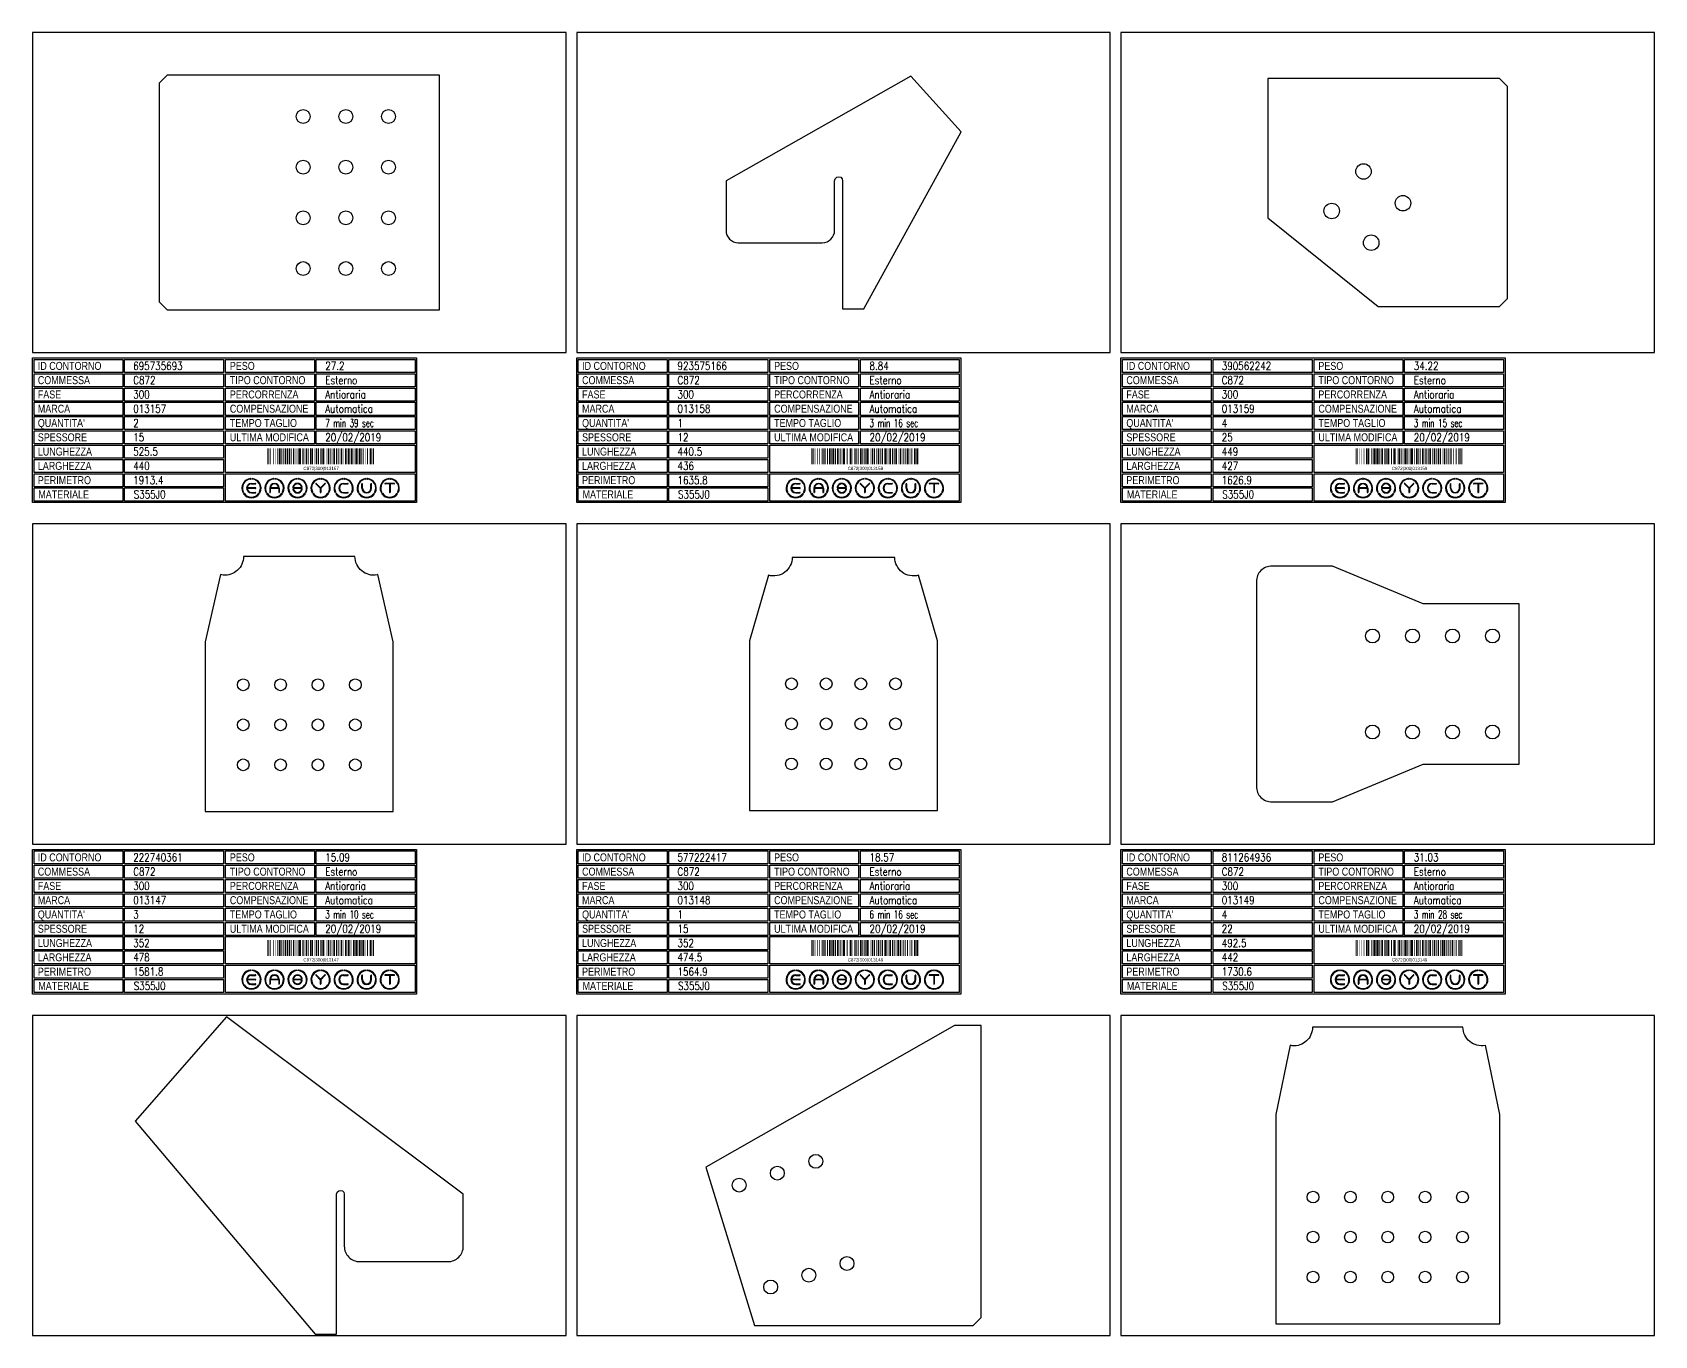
# Model space of a CAD drawing. Header units: millimetres. Extents: x 10000 to 55964, y 10000 to 31380.
# Drawn here: x 10000 to 13040, y 20649 to 23091 of the extents above; entities that cross this region are included whole.
import ezdxf
from ezdxf.enums import TextEntityAlignment as Align

# ---------------------------------------------------------------- set-up
doc = ezdxf.new("R2010")
doc.units = ezdxf.units.MM
doc.styles.add('EasyCutStyle', font='romans.shx', dxfattribs={"width": 0.8})
doc.styles.add('EasyCutStyle1', font='arial.ttf', dxfattribs={"width": 0.8})
doc.styles.get("Standard").update_dxf_attribs({"font": 'arial.ttf'})

# ---------------------------------------------------------------- blocks, each defined once
blk = doc.blocks.new('BlockShape01')
at = {"color": 253}
blk.add_lwpolyline([(0, 0), (720, 0), (720, -271), (0, -271)], close=True, dxfattribs=at)
at = {"color": 2}
for points in [[(3, -2.9), (169.3, -2.9), (169.3, -27.3), (3, -27.3)], [(3, -2.9), (169.3, -2.9), (169.3, -27.3), (3, -27.3)], [(3, -29.6), (169.3, -29.6), (169.3, -54), (3, -54)], [(361.9, -2.9), (528.3, -2.9), (528.3, -27.3), (361.9, -27.3)], [(361.9, -29.6), (528.3, -29.6), (528.3, -54), (361.9, -54)], [(3, -56.4), (169.3, -56.4), (169.3, -80.8), (3, -80.8)], [(361.9, -56.4), (528.3, -56.4), (528.3, -80.8), (361.9, -80.8)], [(3, -83.1), (169.3, -83.1), (169.3, -107.6), (3, -107.6)], [(361.9, -83.1), (528.3, -83.1), (528.3, -107.6), (361.9, -107.6)], [(3, -109.9), (169.3, -109.9), (169.3, -134.3), (3, -134.3)], [(361.9, -109.9), (528.3, -109.9), (528.3, -134.3), (361.9, -134.3)], [(3, -136.7), (169.3, -136.7), (169.3, -161.1), (3, -161.1)], [(361.9, -136.7), (528.3, -136.7), (528.3, -161.1), (361.9, -161.1)], [(3, -163.4), (169.3, -163.4), (169.3, -187.9), (3, -187.9)], [(3, -190.2), (169.3, -190.2), (169.3, -214.6), (3, -214.6)], [(3, -217), (169.3, -217), (169.3, -241.4), (3, -241.4)], [(3, -243.7), (169.3, -243.7), (169.3, -268.1), (3, -268.1)]]:
    blk.add_lwpolyline(points, close=True, dxfattribs=at)
at = {"color": 1}
for points in [[(172.7, -2.9), (358.1, -2.9), (358.1, -27.3), (172.7, -27.3)], [(172.7, -29.6), (358.1, -29.6), (358.1, -54), (172.7, -54)], [(531.6, -2.9), (717, -2.9), (717, -27.3), (531.6, -27.3)], [(531.6, -29.6), (717, -29.6), (717, -54), (531.6, -54)], [(172.7, -56.4), (358.1, -56.4), (358.1, -80.8), (172.7, -80.8)], [(531.6, -56.4), (717, -56.4), (717, -80.8), (531.6, -80.8)], [(172.7, -83.1), (358.1, -83.1), (358.1, -107.6), (172.7, -107.6)], [(531.6, -83.1), (717, -83.1), (717, -107.6), (531.6, -107.6)], [(172.7, -109.9), (358.1, -109.9), (358.1, -134.3), (172.7, -134.3)], [(531.6, -109.9), (717, -109.9), (717, -134.3), (531.6, -134.3)], [(172.7, -136.7), (358.1, -136.7), (358.1, -161.1), (172.7, -161.1)], [(531.6, -136.7), (717, -136.7), (717, -161.1), (531.6, -161.1)], [(172.7, -163.4), (358.1, -163.4), (358.1, -187.9), (172.7, -187.9)], [(361.9, -163.4), (717, -163.4), (717, -214.6), (361.9, -214.6)], [(172.7, -190.2), (358.1, -190.2), (358.1, -214.6), (172.7, -214.6)], [(172.7, -217), (358.1, -217), (358.1, -241.4), (172.7, -241.4)], [(361.9, -217), (717, -217), (717, -268.1), (361.9, -268.1)], [(172.7, -243.7), (358.1, -243.7), (358.1, -268.1), (172.7, -268.1)]]:
    blk.add_lwpolyline(points, close=True, dxfattribs=at)
at = {"color": 161, "style": 'EasyCutStyle1', "width": 0.8}
for s, p in [('ID CONTORNO', (10.1, -22.4)), ('PESO', (370, -22.4)), ('COMMESSA', (10.1, -49.1)), ('FASE', (10.1, -75.9)), ('TIPO CONTORNO', (370, -49.1)), ('PERCORRENZA', (370, -75.9)), ('MARCA', (10.1, -102.6)), ('COMPENSAZIONE', (370, -102.6)), ("QUANTITA'", (10.1, -129.4)), ('TEMPO TAGLIO', (370, -129.4)), ('SPESSORE', (10.1, -156.2)), ('ULTIMA MODIFICA', (370, -156.2)), ('LUNGHEZZA', (10.1, -182.9)), ('LARGHEZZA', (10.1, -209.7)), ('PERIMETRO', (10.1, -236.5)), ('MATERIALE', (11, -263.2))]:
    blk.add_text(s, height=15, dxfattribs=at).set_placement(p)
at = {"style": 'EasyCutStyle'}
for tag, p, width in [('IDSHAPE', (188.9, -22.4), 0.8), ('WEIGTHSHAPE', (548.8, -22.4), 0.8), ('ORDERSHAPE', (188.9, -49.1), 0.8), ('TYPESHAPE', (548.8, -49.1), 0.8), ('PHASESHAPE', (188.9, -75.9), 0.8), ('MKSHAPE', (188.9, -102.6), 0.8), ('JOUSHAPE', (548.8, -75.9), 0.8), ('COMPSHAPE', (548.8, -102.6), 0.8), ('QTASHAPE', (188.9, -129.4), 0.8), ('TIMECUTSHAPE', (548.8, -129.4), 0.65), ('TKSHAPE', (188.9, -156.2), 0.8), ('LASTMODIFYSHAPE', (548.8, -156.2), 0.8), ('LENGTHSHAPE', (188.9, -182.9), 0.8), ('HEIGHTSHAPE', (188.9, -209.7), 0.8), ('PERIMETERSHAPE', (188.9, -236.5), 0.8), ('MATSHAPE', (189.8, -263.2), 0.8)]:
    blk.add_attdef(tag, p, '', height=15, dxfattribs=dict(at, width=width))
blk = doc.blocks.new('Logo')
for color, points in [(140, [(-144.9, -7.2, -1), (-145.9, -7.6, -0.520567), (-131.2, 17.9, -1), (-131.1, 16.9, 0.520567)]), (256, [(-121.7, 0.5), (-137.5, 0.5, -0.394366), (-129.6, 7.9), (-121.7, 7.9, 1), (-121.7, 9), (-129.6, 9, 1), (-129.6, -9), (-121.7, -9, 1), (-121.7, -7.9), (-129.6, -7.9, -0.394366), (-137.5, -0.5), (-121.7, -0.5, 1)]), (140, [(-114.3, -7.2, 1), (-113.3, -7.6, 0.520567), (-128, 17.9, 0.916853), (-128.2, 16.9, 0.043377), (-128.1, 16.9, -0.520567)]), (140, [(-101.7, -7.2, -1), (-102.7, -7.6, -0.520567), (-88, 17.9, -1), (-87.9, 16.9, 0.520567)]), (140, [(-71.1, -7.2, 1), (-70.1, -7.6, 0.520567), (-84.8, 17.9, 1), (-84.9, 16.9, -0.520567)]), (140, [(-58.5, -7.2, -1), (-59.5, -7.6, -0.520567), (-44.8, 17.9, -1), (-44.7, 16.9, 0.520567)]), (256, [(-36.6, -0.5, -0.486114), (-35.5, -1.9, -0.776377), (-50.9, -2, 1), (-51.9, -2.3, 0.776377), (-34.5, -2.1, 0.486114), (-36.6, 0.5), (-49.8, 0.5, -0.486114), (-50.9, 1.9, -0.776377), (-35.5, 2, 1), (-34.5, 2.3, 0.776377), (-51.9, 2.1, 0.486114), (-49.8, -0.5)]), (140, [(-27.9, -7.2, 1), (-26.9, -7.6, 0.520567), (-41.6, 17.9, 1), (-41.7, 16.9, -0.520567)]), (140, [(-15.3, -7.2, -1), (-16.3, -7.6, -0.520567), (-1.6, 17.9, -1), (-1.5, 16.9, 0.520567)]), (256, [(0, 0.8), (-8.1, 8.8, 1), (-8.8, 8.1), (-0.5, -0.2), (-0.5, -7.9, 1), (0.5, -7.9), (0.5, -0.2), (8.8, 8.1, 1), (8.1, 8.8)]), (140, [(15.3, -7.2, 1), (16.3, -7.6, 0.520567), (1.6, 17.9, 1), (1.5, 16.9, -0.520567)]), (140, [(27.9, -7.2, -1), (26.9, -7.6, -0.520567), (41.6, 17.9, -1), (41.7, 16.9, 0.520567)]), (256, [(43.2, -9), (51.1, -9, 1), (51.1, -7.9), (43.2, -7.9, -1), (43.2, 7.9), (51.1, 7.9, 1), (51.1, 9), (43.2, 9, 1)]), (140, [(58.5, -7.2, 1), (59.5, -7.6, 0.520567), (44.8, 17.9, 1), (44.7, 16.9, -0.520567)]), (140, [(71.1, -7.2, -1), (70.1, -7.6, -0.520567), (84.8, 17.9, -1), (84.9, 16.9, 0.520567)]), (256, [(78.5, 0), (78.5, 7.9, 1), (77.4, 7.9), (77.4, 0, 1), (95.4, 0), (95.4, 7.9, 1), (94.3, 7.9), (94.3, 0, -1)]), (140, [(101.7, -7.2, 1), (102.7, -7.6, 0.520567), (88, 17.9, 1), (87.9, 16.9, -0.520567)]), (140, [(114.3, -7.2, -1), (113.3, -7.6, -0.520567), (128, 17.9, -1), (128.1, 16.9, 0.520567)]), (256, [(121.1, 9, 1), (121.1, 7.9), (129.1, 7.9), (129.1, -7.9, 1), (130.1, -7.9), (130.1, 7.9), (138.1, 7.9, 1), (138.1, 9)]), (140, [(144.9, -7.2, 1), (145.9, -7.6, 0.520567), (131.2, 17.9, 1), (131.1, 16.9, -0.520567)]), (140, [(-114.9, -10.3, 1), (-115.7, -9.7, -0.520567), (-143.5, -9.7, 1), (-144.3, -10.3, 0.520567)]), (140, [(-71.7, -10.3, 1), (-72.5, -9.7, -0.520567), (-100.3, -9.7, 1), (-101.1, -10.3, 0.520567)]), (140, [(-28.5, -10.3, 1), (-29.3, -9.7, -0.520567), (-57.1, -9.7, 1), (-57.9, -10.3, 0.520567)]), (140, [(14.7, -10.3, 1), (13.9, -9.7, -0.520567), (-13.9, -9.7, 1), (-14.7, -10.3, 0.520567)]), (140, [(57.9, -10.3, 1), (57.1, -9.7, -0.520567), (29.3, -9.7, 1), (28.5, -10.3, 0.520567)]), (140, [(101.1, -10.3, 1), (100.3, -9.7, -0.520567), (72.5, -9.7, 1), (71.7, -10.3, 0.520567)]), (140, [(144.3, -10.3, 1), (143.5, -9.7, -0.520567), (115.7, -9.7, 1), (114.9, -10.3, 0.520567)])]:
    blk.add_hatch(color=color).paths.add_polyline_path(points)
h = blk.add_hatch(color=256)
h.paths.add_polyline_path([(-78.5, -0.5), (-78.5, -7.9, 1), (-77.4, -7.9), (-77.4, 0, 1), (-95.4, 0), (-95.4, -7.9, 1), (-94.3, -7.9), (-94.3, -0.5)])
h.paths.add_polyline_path([(-94.3, 0.5, -0.933992), (-78.5, 0.5)], flags=16)
for p, q in [((-121.7, 0.5), (-137.5, 0.5)), ((-129.6, 9), (-121.7, 9)), ((-129.6, 7.9), (-121.7, 7.9)), ((-95.4, 0), (-95.4, -7.9)), ((-78.5, 0.5), (-94.3, 0.5)), ((-77.4, 0), (-77.4, -7.9)), ((-36.6, 0.5), (-49.8, 0.5)), ((-0.5, -0.2), (-8.8, 8.1)), ((0, 0.8), (-8.1, 8.8)), ((0, 0.8), (8.1, 8.8)), ((0.5, -0.2), (8.8, 8.1)), ((43.2, 9), (51.1, 9)), ((43.2, 7.9), (51.1, 7.9)), ((77.4, 0), (77.4, 7.9)), ((78.5, 0), (78.5, 7.9)), ((94.3, 0), (94.3, 7.9)), ((95.4, 0), (95.4, 7.9)), ((138.1, 9), (121.1, 9)), ((129.1, 7.9), (121.1, 7.9)), ((129.1, 7.9), (129.1, -7.9)), ((130.1, 7.9), (130.1, -7.9)), ((138.1, 7.9), (130.1, 7.9)), ((-121.7, -0.5), (-137.5, -0.5)), ((-129.6, -7.9), (-121.7, -7.9)), ((-129.6, -9), (-121.7, -9)), ((-94.3, -0.5), (-94.3, -7.9)), ((-78.5, -0.5), (-94.3, -0.5)), ((-78.5, -0.5), (-78.5, -7.9)), ((-36.6, -0.5), (-49.8, -0.5)), ((-0.5, -0.2), (-0.5, -7.9)), ((0.5, -0.2), (0.5, -7.9)), ((43.2, -7.9), (51.1, -7.9)), ((43.2, -9), (51.1, -9))]:
    blk.add_line(p, q)
at = {"color": 140}
for centre, radius, start, end in [((-129.6, 0), 18, 95, 205), ((-129.6, 0), 16.9, 95, 205), ((-131.1, 17.4), 0.54, 275, 95), ((-128.1, 17.4), 0.54, 85, 265), ((-129.6, 0), 16.9, 335, 85), ((-129.6, 0), 18, 335, 85), ((-86.4, 0), 18, 95, 205), ((-86.4, 0), 16.9, 95, 205), ((-87.9, 17.4), 0.54, 275, 95), ((-84.9, 17.4), 0.54, 85, 265), ((-86.4, 0), 16.9, 335, 85), ((-86.4, 0), 18, 335, 85), ((-43.2, 0), 18, 95, 205), ((-43.2, 0), 16.9, 95, 205), ((-44.7, 17.4), 0.54, 275, 95), ((-41.7, 17.4), 0.54, 85, 265), ((-43.2, 0), 16.9, 335, 85), ((-43.2, 0), 18, 335, 85), ((0, 0), 18, 95, 205), ((0, 0), 16.9, 95, 205), ((-1.5, 17.4), 0.54, 275, 95), ((1.5, 17.4), 0.54, 85, 265), ((0, 0), 16.9, 335, 85), ((0, 0), 18, 335, 85), ((43.2, 0), 18, 95, 205), ((43.2, 0), 16.9, 95, 205), ((41.7, 17.4), 0.54, 275, 95), ((44.7, 17.4), 0.54, 85, 265), ((43.2, 0), 16.9, 335, 85), ((43.2, 0), 18, 335, 85), ((86.4, 0), 18, 95, 205), ((86.4, 0), 16.9, 95, 205), ((84.9, 17.4), 0.54, 275, 95), ((87.9, 17.4), 0.54, 85, 265), ((86.4, 0), 16.9, 335, 85), ((86.4, 0), 18, 335, 85), ((129.6, 0), 18, 95, 205), ((129.6, 0), 16.9, 95, 205), ((128.1, 17.4), 0.54, 275, 95), ((131.1, 17.4), 0.54, 85, 265), ((129.6, 0), 16.9, 335, 85), ((129.6, 0), 18, 335, 85), ((-145.4, -7.4), 0.54, 205, 25), ((-143.9, -10), 0.54, 35, 215), ((-129.6, 0), 18, 215, 325), ((-129.6, 0), 16.9, 215, 325), ((-115.3, -10), 0.54, 325, 145), ((-113.8, -7.4), 0.54, 155, 335), ((-102.2, -7.4), 0.54, 205, 25), ((-100.7, -10), 0.54, 35, 215), ((-86.4, 0), 18, 215, 325), ((-86.4, 0), 16.9, 215, 325), ((-72.1, -10), 0.54, 325, 145), ((-70.6, -7.4), 0.54, 155, 335), ((-59, -7.4), 0.54, 205, 25), ((-57.5, -10), 0.54, 35, 215), ((-43.2, 0), 18, 215, 325), ((-43.2, 0), 16.9, 215, 325), ((-28.9, -10), 0.54, 325, 145), ((-27.4, -7.4), 0.54, 155, 335), ((-15.8, -7.4), 0.54, 205, 25), ((-14.3, -10), 0.54, 35, 215), ((0, 0), 18, 215, 325), ((0, 0), 16.9, 215, 325), ((14.3, -10), 0.54, 325, 145), ((15.8, -7.4), 0.54, 155, 335), ((27.4, -7.4), 0.54, 205, 25), ((28.9, -10), 0.54, 35, 215), ((43.2, 0), 18, 215, 325), ((43.2, 0), 16.9, 215, 325), ((57.5, -10), 0.54, 325, 145), ((59, -7.4), 0.54, 155, 335), ((70.6, -7.4), 0.54, 205, 25), ((72.1, -10), 0.54, 35, 215), ((86.4, 0), 18, 215, 325), ((86.4, 0), 16.9, 215, 325), ((100.7, -10), 0.54, 325, 145), ((102.2, -7.4), 0.54, 155, 335), ((113.8, -7.4), 0.54, 205, 25), ((115.3, -10), 0.54, 35, 215), ((129.6, 0), 18, 215, 325), ((129.6, 0), 16.9, 215, 325), ((143.9, -10), 0.54, 325, 145), ((145.4, -7.4), 0.54, 155, 335)]:
    blk.add_arc(centre, radius, start, end, dxfattribs=at)
for centre, radius, start, end in [((-129.6, 0), 9, 90, 270), ((-129.6, 0), 7.92, 90, 176.0904), ((-121.7, 8.5), 0.54, 270, 90), ((-121.7, 0), 0.54, 270, 90), ((-86.4, 0), 9, 0, 180), ((-86.4, 0), 7.92, 3.9096, 176.0904), ((-49.8, 1.6), 2.16, 166.2998, 270), ((-43.2, 0), 9, 15, 166.2998), ((-43.2, 0), 7.92, 15, 166.2998), ((-49.8, 1.6), 1.08, 166.2998, 270), ((-36.6, -1.6), 2.16, 346.2998, 90), ((-35, 2.2), 0.54, 195, 15), ((-8.5, 8.5), 0.54, 45, 225), ((8.5, 8.5), 0.54, 315, 135), ((43.2, 0), 9, 90, 270), ((43.2, 0), 7.92, 90, 270), ((51.1, 8.5), 0.54, 270, 90), ((77.9, 7.9), 0.54, 0, 180), ((86.4, 0), 9, 180, 0), ((86.4, 0), 7.92, 180, 0), ((94.9, 7.9), 0.54, 0, 180), ((121.1, 8.5), 0.54, 90, 270), ((138.1, 8.5), 0.54, 270, 90), ((-129.6, 0), 7.92, 183.9096, 270), ((-121.7, -8.5), 0.54, 270, 90), ((-94.9, -7.9), 0.54, 180, 0), ((-77.9, -7.9), 0.54, 180, 0), ((-51.4, -2.2), 0.54, 15, 195), ((-43.2, 0), 9, 195, 346.2998), ((-43.2, 0), 7.92, 195, 346.2998), ((-36.6, -1.6), 1.08, 346.2998, 90), ((0, -7.9), 0.54, 180, 0), ((51.1, -8.5), 0.54, 270, 90), ((129.6, -7.9), 0.54, 180, 0)]:
    blk.add_arc(centre, radius, start, end)
blk = doc.blocks.new('222740361_128', base_point=(216, -281))
at = {"linetype": 'Continuous'}
for points, const_width in [([(217, -281), (217, -251)], 2), ([(219.5, -281), (219.5, -251)], 1), ([(222.5, -281), (222.5, -251)], 1), ([(227.5, -281), (227.5, -251)], 1), ([(231.5, -281), (231.5, -251)], 1), ([(236, -281), (236, -251)], 2), ([(239.5, -281), (239.5, -251)], 3), ([(242.5, -281), (242.5, -251)], 1), ([(246, -281), (246, -251)], 2), ([(250.5, -281), (250.5, -251)], 3), ([(254, -281), (254, -251)], 2), ([(257.5, -281), (257.5, -251)], 3), ([(261, -281), (261, -251)], 2), ([(265.5, -281), (265.5, -251)], 3), ([(269.5, -281), (269.5, -251)], 1), ([(271.5, -281), (271.5, -251)], 1), ([(273.5, -281), (273.5, -251)], 1), ([(277, -281), (277, -251)], 4), ([(283, -281), (283, -251)], 2), ([(286.5, -281), (286.5, -251)], 1), ([(289.5, -281), (289.5, -251)], 3), ([(293.5, -281), (293.5, -251)], 1), ([(297.5, -281), (297.5, -251)], 3), ([(301, -281), (301, -251)], 2), ([(304.5, -281), (304.5, -251)], 1), ([(308.5, -281), (308.5, -251)], 3), ([(312, -281), (312, -251)], 2), ([(315.5, -281), (315.5, -251)], 1), ([(317.5, -281), (317.5, -251)], 1), ([(321, -281), (321, -251)], 4), ([(326.5, -281), (326.5, -251)], 1), ([(330.5, -281), (330.5, -251)], 3), ([(334, -281), (334, -251)], 2), ([(337.5, -281), (337.5, -251)], 1), ([(341.5, -281), (341.5, -251)], 3), ([(346, -281), (346, -251)], 2), ([(349, -281), (349, -251)], 2), ([(352.5, -281), (352.5, -251)], 1), ([(355.5, -281), (355.5, -251)], 3), ([(359.5, -281), (359.5, -251)], 1), ([(363.5, -281), (363.5, -251)], 3), ([(368, -281), (368, -251)], 2), ([(371, -281), (371, -251)], 2), ([(374.5, -281), (374.5, -251)], 1), ([(378.5, -281), (378.5, -251)], 3), ([(382.5, -281), (382.5, -251)], 3), ([(386, -281), (386, -251)], 2), ([(389.5, -281), (389.5, -251)], 3), ([(392.5, -281), (392.5, -251)], 1), ([(396, -281), (396, -251)], 4), ([(399.5, -281), (399.5, -251)], 1), ([(404, -281), (404, -251)], 2), ([(409.5, -281), (409.5, -251)], 3), ([(412.5, -281), (412.5, -251)], 1), ([(415, -281), (415, -251)], 2)]:
    blk.add_lwpolyline(points, dxfattribs=dict(at, const_width=const_width))
blk.add_text('C872|300|013147', height=6).set_placement((317, -291.5), align=Align.CENTER)
blk = doc.blocks.new('577222417_128', base_point=(216, -282.75))
at = {"linetype": 'Continuous'}
for points, const_width in [([(217, -282.75), (217, -252.75)], 2), ([(219.5, -282.75), (219.5, -252.75)], 1), ([(222.5, -282.75), (222.5, -252.75)], 1), ([(227.5, -282.75), (227.5, -252.75)], 1), ([(231.5, -282.75), (231.5, -252.75)], 1), ([(236, -282.75), (236, -252.75)], 2), ([(239.5, -282.75), (239.5, -252.75)], 3), ([(242.5, -282.75), (242.5, -252.75)], 1), ([(246, -282.75), (246, -252.75)], 2), ([(250.5, -282.75), (250.5, -252.75)], 3), ([(254, -282.75), (254, -252.75)], 2), ([(257.5, -282.75), (257.5, -252.75)], 3), ([(261, -282.75), (261, -252.75)], 2), ([(265.5, -282.75), (265.5, -252.75)], 3), ([(269.5, -282.75), (269.5, -252.75)], 1), ([(271.5, -282.75), (271.5, -252.75)], 1), ([(273.5, -282.75), (273.5, -252.75)], 1), ([(277, -282.75), (277, -252.75)], 4), ([(283, -282.75), (283, -252.75)], 2), ([(286.5, -282.75), (286.5, -252.75)], 1), ([(289.5, -282.75), (289.5, -252.75)], 3), ([(293.5, -282.75), (293.5, -252.75)], 1), ([(297.5, -282.75), (297.5, -252.75)], 3), ([(301, -282.75), (301, -252.75)], 2), ([(304.5, -282.75), (304.5, -252.75)], 1), ([(308.5, -282.75), (308.5, -252.75)], 3), ([(312, -282.75), (312, -252.75)], 2), ([(315.5, -282.75), (315.5, -252.75)], 1), ([(317.5, -282.75), (317.5, -252.75)], 1), ([(321, -282.75), (321, -252.75)], 4), ([(326.5, -282.75), (326.5, -252.75)], 1), ([(330.5, -282.75), (330.5, -252.75)], 3), ([(334, -282.75), (334, -252.75)], 2), ([(337.5, -282.75), (337.5, -252.75)], 1), ([(341.5, -282.75), (341.5, -252.75)], 3), ([(346, -282.75), (346, -252.75)], 2), ([(349, -282.75), (349, -252.75)], 2), ([(352.5, -282.75), (352.5, -252.75)], 1), ([(355.5, -282.75), (355.5, -252.75)], 3), ([(359.5, -282.75), (359.5, -252.75)], 1), ([(363.5, -282.75), (363.5, -252.75)], 3), ([(368, -282.75), (368, -252.75)], 2), ([(371, -282.75), (371, -252.75)], 2), ([(374.5, -282.75), (374.5, -252.75)], 1), ([(378.5, -282.75), (378.5, -252.75)], 3), ([(382.5, -282.75), (382.5, -252.75)], 3), ([(385.5, -282.75), (385.5, -252.75)], 1), ([(389, -282.75), (389, -252.75)], 2), ([(392.5, -282.75), (392.5, -252.75)], 1), ([(396, -282.75), (396, -252.75)], 2), ([(400.5, -282.75), (400.5, -252.75)], 1), ([(404, -282.75), (404, -252.75)], 2), ([(409.5, -282.75), (409.5, -252.75)], 3), ([(412.5, -282.75), (412.5, -252.75)], 1), ([(415, -282.75), (415, -252.75)], 2)]:
    blk.add_lwpolyline(points, dxfattribs=dict(at, const_width=const_width))
blk.add_text('C872|300|013148', height=6).set_placement((317, -293.25), align=Align.CENTER)
blk = doc.blocks.new('811264936_128', base_point=(286.25, -299))
at = {"linetype": 'Continuous'}
for points, const_width in [([(287.25, -299), (287.25, -269)], 2), ([(289.75, -299), (289.75, -269)], 1), ([(292.75, -299), (292.75, -269)], 1), ([(297.75, -299), (297.75, -269)], 1), ([(301.75, -299), (301.75, -269)], 1), ([(306.25, -299), (306.25, -269)], 2), ([(309.75, -299), (309.75, -269)], 3), ([(312.75, -299), (312.75, -269)], 1), ([(316.25, -299), (316.25, -269)], 2), ([(320.75, -299), (320.75, -269)], 3), ([(324.25, -299), (324.25, -269)], 2), ([(327.75, -299), (327.75, -269)], 3), ([(331.25, -299), (331.25, -269)], 2), ([(335.75, -299), (335.75, -269)], 3), ([(339.75, -299), (339.75, -269)], 1), ([(341.75, -299), (341.75, -269)], 1), ([(343.75, -299), (343.75, -269)], 1), ([(347.25, -299), (347.25, -269)], 4), ([(353.25, -299), (353.25, -269)], 2), ([(356.75, -299), (356.75, -269)], 1), ([(359.75, -299), (359.75, -269)], 3), ([(363.75, -299), (363.75, -269)], 1), ([(367.75, -299), (367.75, -269)], 3), ([(371.25, -299), (371.25, -269)], 2), ([(374.75, -299), (374.75, -269)], 1), ([(378.75, -299), (378.75, -269)], 3), ([(382.25, -299), (382.25, -269)], 2), ([(385.75, -299), (385.75, -269)], 1), ([(387.75, -299), (387.75, -269)], 1), ([(391.25, -299), (391.25, -269)], 4), ([(396.75, -299), (396.75, -269)], 1), ([(400.75, -299), (400.75, -269)], 3), ([(404.25, -299), (404.25, -269)], 2), ([(407.75, -299), (407.75, -269)], 1), ([(411.75, -299), (411.75, -269)], 3), ([(416.25, -299), (416.25, -269)], 2), ([(419.25, -299), (419.25, -269)], 2), ([(422.75, -299), (422.75, -269)], 1), ([(425.75, -299), (425.75, -269)], 3), ([(429.75, -299), (429.75, -269)], 1), ([(433.75, -299), (433.75, -269)], 3), ([(438.25, -299), (438.25, -269)], 2), ([(441.25, -299), (441.25, -269)], 2), ([(444.75, -299), (444.75, -269)], 1), ([(448.75, -299), (448.75, -269)], 3), ([(452.75, -299), (452.75, -269)], 3), ([(456.75, -299), (456.75, -269)], 1), ([(459.25, -299), (459.25, -269)], 2), ([(463.25, -299), (463.25, -269)], 2), ([(467.75, -299), (467.75, -269)], 3), ([(470.75, -299), (470.75, -269)], 1), ([(474.25, -299), (474.25, -269)], 2), ([(479.75, -299), (479.75, -269)], 3), ([(482.75, -299), (482.75, -269)], 1), ([(485.25, -299), (485.25, -269)], 2)]:
    blk.add_lwpolyline(points, dxfattribs=dict(at, const_width=const_width))
blk.add_text('C872|300|013149', height=6).set_placement((387.25, -309.5), align=Align.CENTER)
blk = doc.blocks.new('695735693_128', base_point=(302.75, -300))
at = {"linetype": 'Continuous'}
for points, const_width in [([(303.75, -300), (303.75, -270)], 2), ([(306.25, -300), (306.25, -270)], 1), ([(309.25, -300), (309.25, -270)], 1), ([(314.25, -300), (314.25, -270)], 1), ([(318.25, -300), (318.25, -270)], 1), ([(322.75, -300), (322.75, -270)], 2), ([(326.25, -300), (326.25, -270)], 3), ([(329.25, -300), (329.25, -270)], 1), ([(332.75, -300), (332.75, -270)], 2), ([(337.25, -300), (337.25, -270)], 3), ([(340.75, -300), (340.75, -270)], 2), ([(344.25, -300), (344.25, -270)], 3), ([(347.75, -300), (347.75, -270)], 2), ([(352.25, -300), (352.25, -270)], 3), ([(356.25, -300), (356.25, -270)], 1), ([(358.25, -300), (358.25, -270)], 1), ([(360.25, -300), (360.25, -270)], 1), ([(363.75, -300), (363.75, -270)], 4), ([(369.75, -300), (369.75, -270)], 2), ([(373.25, -300), (373.25, -270)], 1), ([(376.25, -300), (376.25, -270)], 3), ([(380.25, -300), (380.25, -270)], 1), ([(384.25, -300), (384.25, -270)], 3), ([(387.75, -300), (387.75, -270)], 2), ([(391.25, -300), (391.25, -270)], 1), ([(395.25, -300), (395.25, -270)], 3), ([(398.75, -300), (398.75, -270)], 2), ([(402.25, -300), (402.25, -270)], 1), ([(404.25, -300), (404.25, -270)], 1), ([(407.75, -300), (407.75, -270)], 4), ([(413.25, -300), (413.25, -270)], 1), ([(417.25, -300), (417.25, -270)], 3), ([(420.75, -300), (420.75, -270)], 2), ([(424.25, -300), (424.25, -270)], 1), ([(428.25, -300), (428.25, -270)], 3), ([(432.75, -300), (432.75, -270)], 2), ([(435.75, -300), (435.75, -270)], 2), ([(439.25, -300), (439.25, -270)], 1), ([(442.25, -300), (442.25, -270)], 3), ([(446.25, -300), (446.25, -270)], 1), ([(450.25, -300), (450.25, -270)], 3), ([(454.75, -300), (454.75, -270)], 2), ([(457.75, -300), (457.75, -270)], 2), ([(461.25, -300), (461.25, -270)], 3), ([(465.25, -300), (465.25, -270)], 1), ([(469.25, -300), (469.25, -270)], 3), ([(472.75, -300), (472.75, -270)], 2), ([(476.25, -300), (476.25, -270)], 3), ([(479.25, -300), (479.25, -270)], 1), ([(482.75, -300), (482.75, -270)], 2), ([(486.25, -300), (486.25, -270)], 1), ([(490.75, -300), (490.75, -270)], 2), ([(496.25, -300), (496.25, -270)], 3), ([(499.25, -300), (499.25, -270)], 1), ([(501.75, -300), (501.75, -270)], 2)]:
    blk.add_lwpolyline(points, dxfattribs=dict(at, const_width=const_width))
blk.add_text('C872|300|013157', height=6).set_placement((403.75, -310.5), align=Align.CENTER)
blk = doc.blocks.new('923575166_128', base_point=(260.25, -302))
at = {"linetype": 'Continuous'}
for points, const_width in [([(261.25, -302), (261.25, -272)], 2), ([(263.75, -302), (263.75, -272)], 1), ([(266.75, -302), (266.75, -272)], 1), ([(271.75, -302), (271.75, -272)], 1), ([(275.75, -302), (275.75, -272)], 1), ([(280.25, -302), (280.25, -272)], 2), ([(283.75, -302), (283.75, -272)], 3), ([(286.75, -302), (286.75, -272)], 1), ([(290.25, -302), (290.25, -272)], 2), ([(294.75, -302), (294.75, -272)], 3), ([(298.25, -302), (298.25, -272)], 2), ([(301.75, -302), (301.75, -272)], 3), ([(305.25, -302), (305.25, -272)], 2), ([(309.75, -302), (309.75, -272)], 3), ([(313.75, -302), (313.75, -272)], 1), ([(315.75, -302), (315.75, -272)], 1), ([(317.75, -302), (317.75, -272)], 1), ([(321.25, -302), (321.25, -272)], 4), ([(327.25, -302), (327.25, -272)], 2), ([(330.75, -302), (330.75, -272)], 1), ([(333.75, -302), (333.75, -272)], 3), ([(337.75, -302), (337.75, -272)], 1), ([(341.75, -302), (341.75, -272)], 3), ([(345.25, -302), (345.25, -272)], 2), ([(348.75, -302), (348.75, -272)], 1), ([(352.75, -302), (352.75, -272)], 3), ([(356.25, -302), (356.25, -272)], 2), ([(359.75, -302), (359.75, -272)], 1), ([(361.75, -302), (361.75, -272)], 1), ([(365.25, -302), (365.25, -272)], 4), ([(370.75, -302), (370.75, -272)], 1), ([(374.75, -302), (374.75, -272)], 3), ([(378.25, -302), (378.25, -272)], 2), ([(381.75, -302), (381.75, -272)], 1), ([(385.75, -302), (385.75, -272)], 3), ([(390.25, -302), (390.25, -272)], 2), ([(393.25, -302), (393.25, -272)], 2), ([(396.75, -302), (396.75, -272)], 1), ([(399.75, -302), (399.75, -272)], 3), ([(403.75, -302), (403.75, -272)], 1), ([(407.75, -302), (407.75, -272)], 3), ([(412.25, -302), (412.25, -272)], 2), ([(415.25, -302), (415.25, -272)], 2), ([(418.75, -302), (418.75, -272)], 3), ([(422.75, -302), (422.75, -272)], 1), ([(426.75, -302), (426.75, -272)], 3), ([(429.75, -302), (429.75, -272)], 1), ([(433.25, -302), (433.25, -272)], 2), ([(437.25, -302), (437.25, -272)], 2), ([(440.75, -302), (440.75, -272)], 3), ([(444.75, -302), (444.75, -272)], 1), ([(448.25, -302), (448.25, -272)], 2), ([(453.75, -302), (453.75, -272)], 3), ([(456.75, -302), (456.75, -272)], 1), ([(459.25, -302), (459.25, -272)], 2)]:
    blk.add_lwpolyline(points, dxfattribs=dict(at, const_width=const_width))
blk.add_text('C872|300|013158', height=6).set_placement((361.25, -312.5), align=Align.CENTER)
blk = doc.blocks.new('390562242_128', base_point=(264.5, -306.5))
at = {"linetype": 'Continuous'}
for points, const_width in [([(265.5, -306.5), (265.5, -276.5)], 2), ([(268, -306.5), (268, -276.5)], 1), ([(271, -306.5), (271, -276.5)], 1), ([(276, -306.5), (276, -276.5)], 1), ([(280, -306.5), (280, -276.5)], 1), ([(284.5, -306.5), (284.5, -276.5)], 2), ([(288, -306.5), (288, -276.5)], 3), ([(291, -306.5), (291, -276.5)], 1), ([(294.5, -306.5), (294.5, -276.5)], 2), ([(299, -306.5), (299, -276.5)], 3), ([(302.5, -306.5), (302.5, -276.5)], 2), ([(306, -306.5), (306, -276.5)], 3), ([(309.5, -306.5), (309.5, -276.5)], 2), ([(314, -306.5), (314, -276.5)], 3), ([(318, -306.5), (318, -276.5)], 1), ([(320, -306.5), (320, -276.5)], 1), ([(322, -306.5), (322, -276.5)], 1), ([(325.5, -306.5), (325.5, -276.5)], 4), ([(331.5, -306.5), (331.5, -276.5)], 2), ([(335, -306.5), (335, -276.5)], 1), ([(338, -306.5), (338, -276.5)], 3), ([(342, -306.5), (342, -276.5)], 1), ([(346, -306.5), (346, -276.5)], 3), ([(349.5, -306.5), (349.5, -276.5)], 2), ([(353, -306.5), (353, -276.5)], 1), ([(357, -306.5), (357, -276.5)], 3), ([(360.5, -306.5), (360.5, -276.5)], 2), ([(364, -306.5), (364, -276.5)], 1), ([(366, -306.5), (366, -276.5)], 1), ([(369.5, -306.5), (369.5, -276.5)], 4), ([(375, -306.5), (375, -276.5)], 1), ([(379, -306.5), (379, -276.5)], 3), ([(382.5, -306.5), (382.5, -276.5)], 2), ([(386, -306.5), (386, -276.5)], 1), ([(390, -306.5), (390, -276.5)], 3), ([(394.5, -306.5), (394.5, -276.5)], 2), ([(397.5, -306.5), (397.5, -276.5)], 2), ([(401, -306.5), (401, -276.5)], 1), ([(404, -306.5), (404, -276.5)], 3), ([(408, -306.5), (408, -276.5)], 1), ([(412, -306.5), (412, -276.5)], 3), ([(416.5, -306.5), (416.5, -276.5)], 2), ([(419.5, -306.5), (419.5, -276.5)], 2), ([(423, -306.5), (423, -276.5)], 3), ([(427, -306.5), (427, -276.5)], 1), ([(431, -306.5), (431, -276.5)], 3), ([(435, -306.5), (435, -276.5)], 1), ([(437.5, -306.5), (437.5, -276.5)], 2), ([(441, -306.5), (441, -276.5)], 1), ([(443.5, -306.5), (443.5, -276.5)], 2), ([(448, -306.5), (448, -276.5)], 1), ([(452.5, -306.5), (452.5, -276.5)], 2), ([(458, -306.5), (458, -276.5)], 3), ([(461, -306.5), (461, -276.5)], 1), ([(463.5, -306.5), (463.5, -276.5)], 2)]:
    blk.add_lwpolyline(points, dxfattribs=dict(at, const_width=const_width))
blk.add_text('C872|300|013159', height=6).set_placement((365.5, -317), align=Align.CENTER)

msp = doc.modelspace()

# ---------------------------------------------------------------- linework, layer by layer
for p, q in [((11000, 23091), (10000, 23091)), ((10000, 23091), (10000, 22491)), ((11000, 22491), (11000, 23091)), ((12020, 23091), (11020, 23091)), ((11020, 23091), (11020, 22491)), ((12020, 22491), (12020, 23091)), ((13040, 23091), (12040, 23091)), ((12040, 23091), (12040, 22491)), ((13040, 22491), (13040, 23091)), ((10000, 22491), (11000, 22491)), ((11020, 22491), (12020, 22491)), ((12040, 22491), (13040, 22491)), ((11000, 22170), (10000, 22170)), ((10000, 22170), (10000, 21570)), ((11000, 21570), (11000, 22170)), ((12020, 22170), (11020, 22170)), ((11020, 22170), (11020, 21570)), ((12020, 21570), (12020, 22170)), ((13040, 22170), (12040, 22170)), ((12040, 22170), (12040, 21570)), ((13040, 21570), (13040, 22170)), ((10000, 21570), (11000, 21570)), ((11020, 21570), (12020, 21570)), ((12040, 21570), (13040, 21570)), ((11000, 21249), (10000, 21249)), ((10000, 21249), (10000, 20649)), ((11000, 20649), (11000, 21249)), ((12020, 21249), (11020, 21249)), ((11020, 21249), (11020, 20649)), ((12020, 20649), (12020, 21249)), ((13040, 21249), (12040, 21249)), ((12040, 21249), (12040, 20649)), ((13040, 20649), (13040, 21249)), ((10000, 20649), (11000, 20649)), ((11020, 20649), (12020, 20649)), ((12040, 20649), (13040, 20649))]:
    msp.add_line(p, q)
at = {"color": 2}
for points in [[(10252.3, 22571), (10762.8, 22571), (10762.8, 23011), (10252.3, 23011), (10237.3, 22996), (10237.3, 22586)], [(12522, 22577.5), (12749.5, 22577.5), (12764.5, 22592.5), (12764.5, 22989.5), (12749.5, 23004.5), (12315.5, 23004.5), (12315.5, 22743.5)], [(11353, 20668), (11763, 20668), (11778, 20683), (11778, 21230), (11728, 21230), (11262, 20964.5)]]:
    msp.add_lwpolyline(points, close=True, dxfattribs=at)
for points in [[(11518.3, 22573), (11558.3, 22573), (11740.3, 22905), (11646.3, 23009), (11299.8, 22813), (11299.8, 22720, 0.414214), (11322.8, 22697), (11480.3, 22697, 0.414214), (11503.3, 22720), (11503.3, 22813), (11504.3, 22816.5), (11507.3, 22819.5), (11510.8, 22820.5), (11514.8, 22819.5), (11517.3, 22816.5), (11518.3, 22813)], [(10324, 21631), (10676, 21631), (10676, 21949), (10647.5, 22075), (10646, 22074.5, -0.470998), (10604.5, 22109), (10395.5, 22109, -0.440679), (10357.5, 22074, -0.051123), (10352.5, 22075), (10324, 21949)], [(11344, 21632.8), (11696, 21632.8), (11696, 21950.8), (11660.5, 22073.8, -0.495566), (11616, 22107.3), (11424, 22107.3, -0.495566), (11379.5, 22073.8), (11344, 21950.8)], [(12436.3, 21649), (12606.3, 21720), (12786.3, 21720), (12786.3, 22020), (12606.3, 22020), (12436.3, 22091), (12322.8, 22091, 0.414214), (12293.8, 22062), (12293.8, 21678, 0.414214), (12322.8, 21649)], [(10530, 20651.5), (10570, 20651.5), (10570, 20914), (10571, 20917.5), (10574, 20920), (10577.5, 20921), (10581, 20920), (10583.5, 20917.5), (10584.5, 20914), (10584.5, 20816.5, 0.414214), (10613.5, 20787.5), (10778.5, 20787.5, 0.414214), (10807.5, 20816.5), (10807.5, 20914), (10363.5, 21246.5), (10192.5, 21051)], [(12330, 20671), (12750, 20671), (12750, 21063.5), (12723, 21193), (12722.5, 21192.5, -0.470998), (12681, 21227), (12399, 21227, -0.440679), (12361, 21192, -0.048054), (12357, 21193), (12330, 21063.5)]]:
    msp.add_lwpolyline(points, format="xyb", close=True, dxfattribs=at)
at = {"color": 4}
for centre, radius in [((10507.3, 22933.5), 13), ((10587.3, 22933.5), 13), ((10667.3, 22933.5), 13), ((10507.3, 22838.5), 13), ((10587.3, 22838.5), 13), ((10667.3, 22838.5), 13), ((12494.5, 22830.5), 14.5), ((12435, 22756.5), 14.5), ((12568.5, 22771), 14.5), ((10507.3, 22743.5), 13), ((10587.3, 22743.5), 13), ((10667.3, 22743.5), 13), ((12509, 22697), 14.5), ((10507.3, 22648.5), 13), ((10587.3, 22648.5), 13), ((10667.3, 22648.5), 13), ((12511.3, 21960), 13), ((12586.3, 21960), 13), ((12661.3, 21960), 13), ((12736.3, 21960), 13), ((10395, 21868.5), 11), ((10465, 21868.5), 11), ((10535, 21868.5), 11), ((10605, 21868.5), 11), ((11422.5, 21870.3), 11), ((11487.5, 21870.3), 11), ((11552.5, 21870.3), 11), ((11617.5, 21870.3), 11), ((10395, 21793.5), 11), ((10465, 21793.5), 11), ((10535, 21793.5), 11), ((10605, 21793.5), 11), ((11422.5, 21795.3), 11), ((11487.5, 21795.3), 11), ((11552.5, 21795.3), 11), ((11617.5, 21795.3), 11), ((12511.3, 21780), 13), ((12586.3, 21780), 13), ((12661.3, 21780), 13), ((12736.3, 21780), 13), ((10395, 21718.5), 11), ((10465, 21718.5), 11), ((10535, 21718.5), 11), ((10605, 21718.5), 11), ((11422.5, 21720.3), 11), ((11487.5, 21720.3), 11), ((11552.5, 21720.3), 11), ((11617.5, 21720.3), 11), ((11468, 20975.5), 13), ((11396, 20953.5), 13), ((11324.5, 20931), 13), ((12400, 20908.5), 11), ((12470, 20908.5), 11), ((12540, 20908.5), 11), ((12610, 20908.5), 11), ((12680, 20908.5), 11), ((12400, 20833.5), 11), ((12470, 20833.5), 11), ((12540, 20833.5), 11), ((12610, 20833.5), 11), ((12680, 20833.5), 11), ((11526.5, 20784), 13), ((11455, 20762), 13), ((12400, 20758.5), 11), ((12470, 20758.5), 11), ((12540, 20758.5), 11), ((12610, 20758.5), 11), ((12680, 20758.5), 11), ((11383.5, 20740), 13)]:
    msp.add_circle(centre, radius, dxfattribs=at)

# ---------------------------------------------------------------- block references
for p, values in [((10000, 22481), {'IDSHAPE': '695735693', 'ORDERSHAPE': 'C872', 'PHASESHAPE': '300', 'MKSHAPE': '013157', 'TKSHAPE': '15', 'LENGTHSHAPE': '525.5', 'HEIGHTSHAPE': '440', 'MATSHAPE': 'S355J0', 'LASTMODIFYSHAPE': '20/02/2019', 'PERIMETERSHAPE': '1913.4', 'WEIGTHSHAPE': '27.2', 'TYPESHAPE': 'Esterno', 'JOUSHAPE': 'Antioraria', 'COMPSHAPE': 'Automatica', 'TIMECUTSHAPE': '7 min 39 sec', 'QTASHAPE': '2'}), ((11020, 22481), {'IDSHAPE': '923575166', 'ORDERSHAPE': 'C872', 'PHASESHAPE': '300', 'MKSHAPE': '013158', 'TKSHAPE': '12', 'LENGTHSHAPE': '440.5', 'HEIGHTSHAPE': '436', 'MATSHAPE': 'S355J0', 'LASTMODIFYSHAPE': '20/02/2019', 'PERIMETERSHAPE': '1635.8', 'WEIGTHSHAPE': '8.84', 'TYPESHAPE': 'Esterno', 'JOUSHAPE': 'Antioraria', 'COMPSHAPE': 'Automatica', 'TIMECUTSHAPE': '3 min 16 sec', 'QTASHAPE': '1'}), ((12040, 22481), {'IDSHAPE': '390562242', 'ORDERSHAPE': 'C872', 'PHASESHAPE': '300', 'MKSHAPE': '013159', 'TKSHAPE': '25', 'LENGTHSHAPE': '449', 'HEIGHTSHAPE': '427', 'MATSHAPE': 'S355J0', 'LASTMODIFYSHAPE': '20/02/2019', 'PERIMETERSHAPE': '1626.9', 'WEIGTHSHAPE': '34.22', 'TYPESHAPE': 'Esterno', 'JOUSHAPE': 'Antioraria', 'COMPSHAPE': 'Automatica', 'TIMECUTSHAPE': '3 min 15 sec', 'QTASHAPE': '4'}), ((10000, 21560), {'IDSHAPE': '222740361', 'ORDERSHAPE': 'C872', 'PHASESHAPE': '300', 'MKSHAPE': '013147', 'TKSHAPE': '12', 'LENGTHSHAPE': '352', 'HEIGHTSHAPE': '478', 'MATSHAPE': 'S355J0', 'LASTMODIFYSHAPE': '20/02/2019', 'PERIMETERSHAPE': '1581.8', 'WEIGTHSHAPE': '15.09', 'TYPESHAPE': 'Esterno', 'JOUSHAPE': 'Antioraria', 'COMPSHAPE': 'Automatica', 'TIMECUTSHAPE': '3 min 10 sec', 'QTASHAPE': '3'}), ((11020, 21560), {'IDSHAPE': '577222417', 'ORDERSHAPE': 'C872', 'PHASESHAPE': '300', 'MKSHAPE': '013148', 'TKSHAPE': '15', 'LENGTHSHAPE': '352', 'HEIGHTSHAPE': '474.5', 'MATSHAPE': 'S355J0', 'LASTMODIFYSHAPE': '20/02/2019', 'PERIMETERSHAPE': '1564.9', 'WEIGTHSHAPE': '18.57', 'TYPESHAPE': 'Esterno', 'JOUSHAPE': 'Antioraria', 'COMPSHAPE': 'Automatica', 'TIMECUTSHAPE': '6 min 16 sec', 'QTASHAPE': '1'}), ((12040, 21560), {'IDSHAPE': '811264936', 'ORDERSHAPE': 'C872', 'PHASESHAPE': '300', 'MKSHAPE': '013149', 'TKSHAPE': '22', 'LENGTHSHAPE': '492.5', 'HEIGHTSHAPE': '442', 'MATSHAPE': 'S355J0', 'LASTMODIFYSHAPE': '20/02/2019', 'PERIMETERSHAPE': '1730.6', 'WEIGTHSHAPE': '31.03', 'TYPESHAPE': 'Esterno', 'JOUSHAPE': 'Antioraria', 'COMPSHAPE': 'Automatica', 'TIMECUTSHAPE': '3 min 28 sec', 'QTASHAPE': '4'})]:
    msp.add_blockref('BlockShape01', p).add_auto_attribs(values)
for name, p in [('695735693_128', (10440, 22281.5)), ('923575166_128', (11460, 22281.5)), ('390562242_128', (12480, 22281.5)), ('Logo', (10540, 22237)), ('Logo', (11560, 22237)), ('Logo', (12580, 22237)), ('222740361_128', (10440, 21360.5)), ('577222417_128', (11460, 21360.5)), ('811264936_128', (12480, 21360.5)), ('Logo', (10540, 21316)), ('Logo', (11560, 21316)), ('Logo', (12580, 21316))]:
    msp.add_blockref(name, p)

doc.saveas('drawing.dxf')
